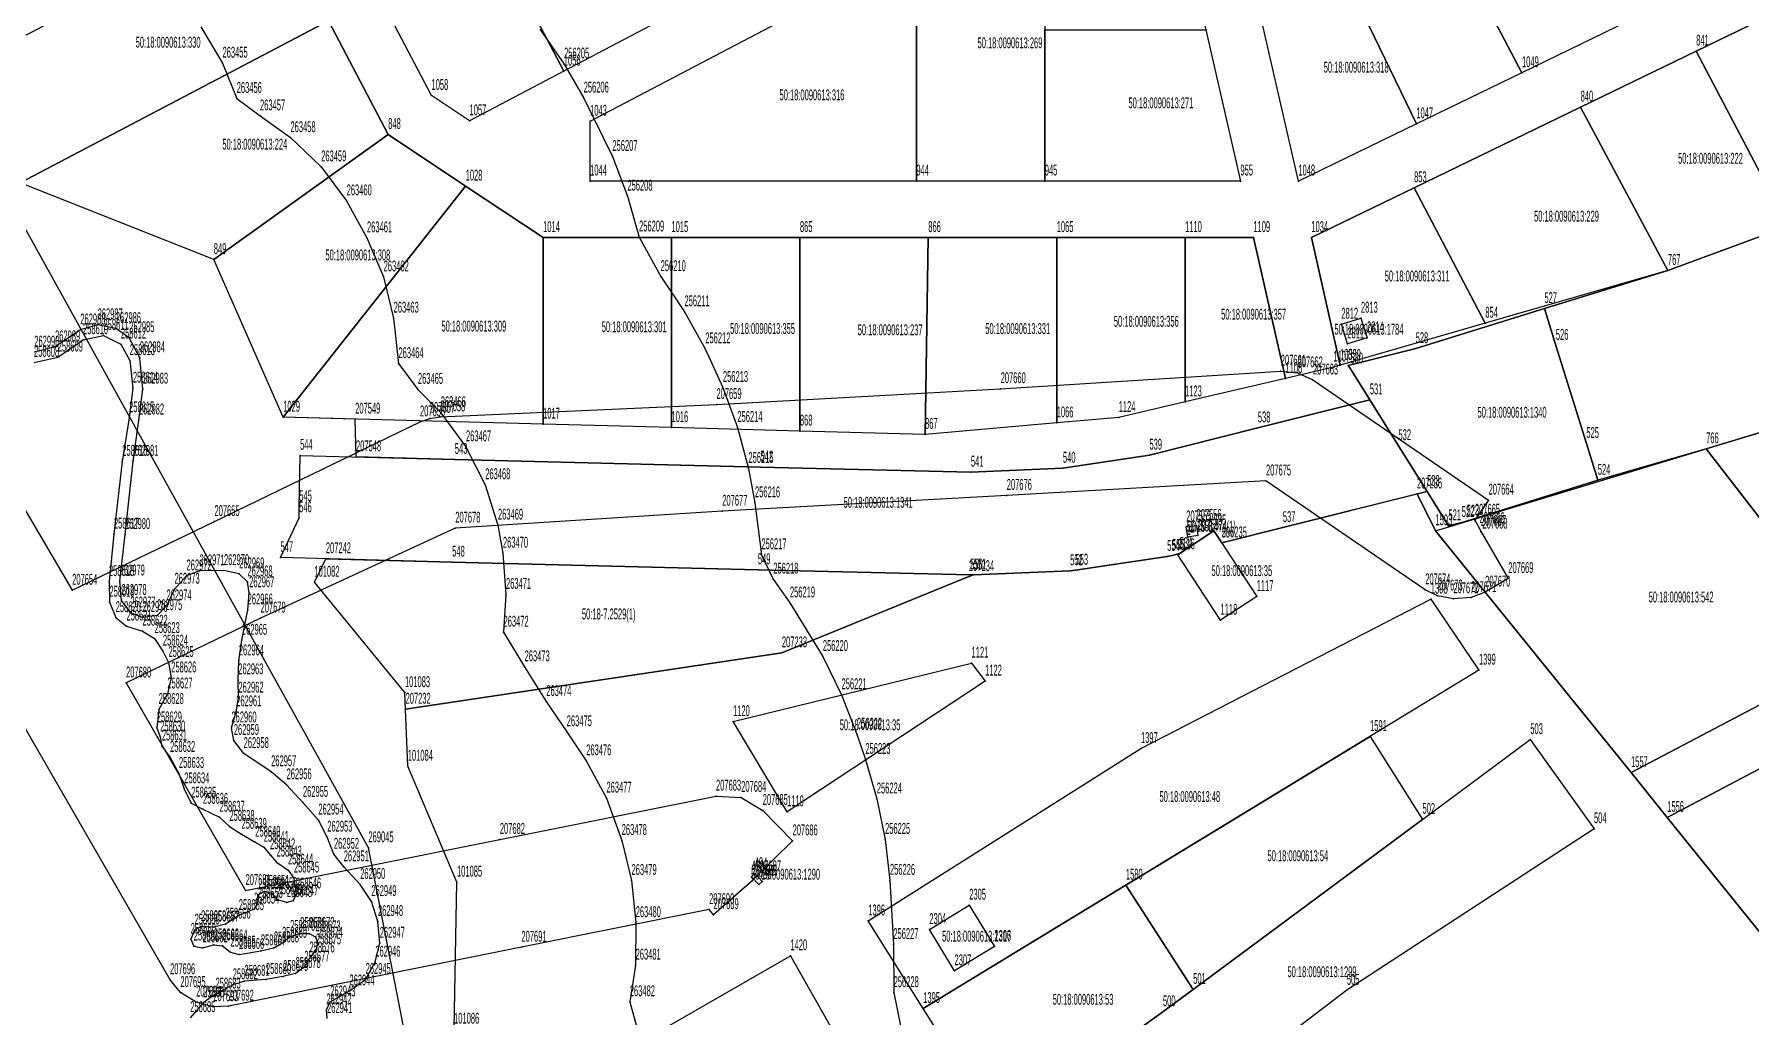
# Model space of a CAD drawing. Extents: x 1277570 to 1279623, y 422293 to 424918.
# Drawn here: x 1277826.8 to 1278161, y 423260.6 to 423451.7 of the extents above; entities that cross this region are included whole.
import ezdxf

# ---------------------------------------------------------------- set-up
doc = ezdxf.new("R2010")
doc.units = 0
doc.layers.get('0').update_dxf_attribs({"linetype": 'CONTINUOUS'})

# ---------------------------------------------------------------- blocks, each defined once
blk = doc.blocks.new('REGION0')
at = {"color": 7, "linetype": 'CONTINUOUS'}
blk.add_lwpolyline([(1278172.900002, 423459.409998), (1278150.380002, 423448.499999), (1278127.879998, 423437.6), (1278095.460002, 423421.899998), (1278075.45, 423412.209999), (1278081.029999, 423387.360001), (1278079.749999, 423386.989998), (1278070.42, 423384.8), (1278064.159998, 423412.209999), (1278050.870002, 423412.209999), (1278025.880002, 423412.209999), (1278000.870001, 423412.209999), (1277975.880002, 423412.209999), (1277950.870001, 423412.209999), (1277925.880001, 423412.209999), (1277910.799998, 423422.229999), (1277895.719999, 423432.259999), (1277884.089999, 423454.379999)], dxfattribs=at)
for points in [[(1277892.699999, 423515.39), (1277914.820002, 423527.020002), (1277936.960001, 423538.649999), (1277959.09, 423550.280001), (1277981.219998, 423561.909998), (1278003.350002, 423573.54), (1278021.959998, 423538.129999), (1278040.559999, 423502.730002), (1278018.430001, 423491.09), (1277996.300002, 423479.469998), (1277974.169998, 423467.830001), (1277952.04, 423456.209998), (1277929.910001, 423444.580001), (1277911.559999, 423434.929999), (1277904.149999, 423439.859999), (1277889.170001, 423468.36), (1277870.57, 423503.760002)], [(1278077.549999, 423509.730002), (1278099.679998, 423521.369999), (1278121.810001, 423532.990001), (1278143.94, 423544.629998), (1278166.069999, 423556.250001), (1278188.200002, 423567.879998), (1278206.809999, 423532.480001), (1278225.409999, 423497.069999), (1278202.9, 423486.160001), (1278180.390001, 423475.260001), (1278157.880001, 423464.360002), (1278137.16, 423454.319998), (1278116.459999, 423444.289998), (1278095.890001, 423434.339999), (1278072.920001, 423423.210002), (1278064.979998, 423457.939998), (1278055.749999, 423498.279999)], [(1277935.030001, 423434.84), (1277998.55, 423468.219999), (1278023.55, 423481.359998), (1278042.13, 423491.129998), (1278046.61, 423488.93), (1278054.900002, 423452.649999), (1278061.64, 423423.210002), (1278023.55, 423423.210002), (1277998.55, 423423.210002), (1277935.030001, 423423.210002)]]:
    blk.add_lwpolyline(points, close=True, dxfattribs=at)
blk = doc.blocks.new('REGION1')
at = {"color": 7, "linetype": 'CONTINUOUS'}
blk.add_lwpolyline([(1278180.84, 423318.359998), (1278144.739999, 423299.390001), (1278137.689999, 423308.110001), (1278182.739999, 423331.780002)], dxfattribs=at)
blk = doc.blocks.new('ELLIPSE')
at = {"color": 0, "linetype": 'BYBLOCK'}
blk.add_circle((0, 0), 1, dxfattribs=at)

msp = doc.modelspace()

# ---------------------------------------------------------------- linework, layer by layer
at = {"color": 7, "linetype": 'CONTINUOUS'}
for points in [[(1278928.590002, 422296.199999), (1278272.21, 422313.72), (1278280.100001, 422652.879999), (1278114.470001, 422774.680002), (1277866.460001, 423219.000002), (1277891.869999, 423239.150001), (1277900.639998, 423248.799998), (1277891.869999, 423293.490002), (1277781.459999, 423492.419999), (1277686.81, 423574.800002), (1277715.729999, 423607.230001), (1277692.94, 423640.53), (1277730.620002, 423822.8), (1277756.040001, 423821.06), (1277827.020002, 423909.56)], [(1278168.3, 423414.420001), (1278144.880001, 423405.819999), (1278120.820002, 423398.389998), (1278095.759999, 423390.599999), (1278082.640002, 423387.309999), (1278083.06, 423386.670001), (1278086.840002, 423380.630001), (1278065.040001, 423375.170002), (1278043.929998, 423369.869998), (1278027.089999, 423367.33), (1278009.17, 423366.55), (1277968.190002, 423367.549998), (1277908.690002, 423369.040001), (1277889.450001, 423369.550002), (1277889.289998, 423376.879998), (1277875.289998, 423377.260001), (1277861.759999, 423407.920002), (1277824.05, 423422.839999), (1277818.84, 423424.9), (1277806.060002, 423472.539999)], [(1277859.220001, 423453.230001), (1277863.460002, 423446.140001), (1277866.229999, 423439.269998), (1277870.760001, 423435.879999), (1277876.69, 423431.649999), (1277882.670001, 423425.959998), (1277887.630002, 423419.350001), (1277891.589999, 423412.150002), (1277894.83, 423404.550002), (1277896.770001, 423396.530001), (1277897.719998, 423387.679998), (1277901.51, 423382.680002), (1277905.959998, 423378.14), (1277910.860001, 423371.49), (1277914.610001, 423364.13), (1277917.090001, 423356.260001), (1277918.059999, 423350.790002), (1277918.650001, 423342.79), (1277918.17, 423335.430001), (1277922.269999, 423328.7), (1277926.5, 423321.930002), (1277930.480002, 423316.060001), (1277934.269999, 423310.409998), (1277938.21, 423303.149998), (1277941.180002, 423294.91), (1277943.090001, 423287.13), (1277943.910001, 423278.92), (1277943.89, 423270.659998), (1277942.759998, 423263.53), (1277944.419999, 423257.32)], [(1277925.269998, 423452.780002), (1277929.959999, 423445.98), (1277933.779998, 423439.349999), (1277939.369998, 423428), (1277942.290002, 423420.259998), (1277944.560001, 423412.320002), (1277948.770001, 423404.609999), (1277953.399999, 423397.769999), (1277957.45, 423390.560001), (1277960.889998, 423383.040001), (1277963.700001, 423375.270001), (1277965.849999, 423367.289998), (1277967.129999, 423360.6), (1277968.380002, 423350.499999), (1277970.699999, 423345.759998), (1277973.93, 423341.120002), (1277980.34, 423330.7), (1277983.979999, 423323.269999), (1277986.989999, 423315.579999), (1277988.619998, 423310.690002), (1277990.849999, 423302.979998), (1277992.450002, 423295.119998), (1277993.409999, 423287.149999), (1277994.07, 423274.660001), (1277994.129999, 423265.299998), (1277995.769998, 423257.200002)], [(1278178.100001, 423378.92), (1278152.310002, 423371.110002), (1278131.22, 423364.980001), (1278128.989999, 423372.140002), (1278123.049999, 423391.229998), (1278120.820002, 423398.389998), (1278144.880001, 423405.819999), (1278168.3, 423414.420001)], [(1277883.83, 423260.26), (1277883.690002, 423261.929998), (1277884.439998, 423263.489998), (1277888.170002, 423265.629999), (1277891.319999, 423267.879999), (1277893.210002, 423271.23), (1277894.069999, 423274.910002), (1277893.73, 423279.140002), (1277892.44, 423283.019998), (1277890.260001, 423286.35), (1277887.070001, 423289.780002), (1277885.150002, 423292.220001), (1277883.860001, 423295.549998), (1277882.130002, 423298.88), (1277879.120002, 423302.320001), (1277875.929998, 423305.749998), (1277872.929999, 423308.290001), (1277867.580002, 423311.820002), (1277865.660002, 423314.369999), (1277865.200002, 423316.809998), (1277866.129998, 423319.940002), (1277866.560001, 423322.609998), (1277866.53, 423326.170001), (1277866.640001, 423329.839999), (1277867.249999, 423333.860002), (1277868.36, 423339.76), (1277868.650001, 423343.100002), (1277868.319998, 423345.219999), (1277866.72, 423346.77), (1277863.740002, 423347.420002), (1277858.980002, 423347.389999), (1277856.449999, 423346.380002), (1277854.120002, 423343.790002), (1277852.550001, 423340.55), (1277850.730002, 423338.65), (1277847.880001, 423338.3), (1277845.520002, 423339.169999), (1277843.789998, 423341.609998), (1277843.449999, 423345.39), (1277844.480001, 423354.430002), (1277846.089999, 423368.680002), (1277847.189999, 423376.709998), (1277847.970001, 423382.72), (1277847.359998, 423388.840001), (1277845.310001, 423392.730001), (1277842.699998, 423394.499999), (1277839.139999, 423395.25), (1277835.78, 423394.229999), (1277830.860002, 423390.959998), (1277826.810001, 423389.929998)], [(1277883.83, 423260.26), (1277883.690002, 423261.929998), (1277884.439998, 423263.489998), (1277888.170002, 423265.629999), (1277891.319999, 423267.879999), (1277893.210002, 423271.23), (1277894.069999, 423274.910002), (1277893.73, 423279.140002), (1277892.44, 423283.019998), (1277890.260001, 423286.35), (1277887.070001, 423289.780002), (1277885.150002, 423292.220001), (1277883.860001, 423295.549998), (1277882.130002, 423298.88), (1277879.120002, 423302.320001), (1277875.929998, 423305.749998), (1277872.929999, 423308.290001), (1277867.580002, 423311.820002), (1277865.660002, 423314.369999), (1277865.200002, 423316.809998), (1277866.129998, 423319.940002), (1277866.560001, 423322.609998), (1277866.53, 423326.170001), (1277866.640001, 423329.839999), (1277867.249999, 423333.860002), (1277868.36, 423339.76), (1277868.650001, 423343.100002), (1277868.319998, 423345.219999), (1277866.72, 423346.77), (1277863.740002, 423347.420002), (1277858.980002, 423347.389999), (1277856.449999, 423346.380002), (1277854.120002, 423343.790002), (1277852.550001, 423340.55), (1277850.730002, 423338.65), (1277847.880001, 423338.3), (1277845.520002, 423339.169999), (1277843.789998, 423341.609998), (1277843.449999, 423345.39), (1277844.480001, 423354.430002), (1277846.089999, 423368.680002), (1277847.189999, 423376.709998), (1277847.970001, 423382.72), (1277847.359998, 423388.840001), (1277845.310001, 423392.730001), (1277842.699998, 423394.499999), (1277839.139999, 423395.25), (1277835.78, 423394.229999), (1277830.860002, 423390.959998), (1277826.810001, 423389.929998)], [(1277826.759998, 423387.929999), (1277831.38, 423388.959999), (1277836.299999, 423392.329999), (1277840.290002, 423393.150001), (1277843.670001, 423391.489998), (1277845.400001, 423388.269999), (1277846.009999, 423382.929998), (1277845.279999, 423377.139998), (1277843.940001, 423368.669998), (1277842.319998, 423354.520001), (1277841.36, 423345.270001), (1277841.45, 423341.259999), (1277842.670002, 423338.270001), (1277844.770001, 423336.609998), (1277847.890002, 423335.629999), (1277850.24, 423334.189998), (1277851.849998, 423331.759998), (1277852.939998, 423329.540001), (1277853.470001, 423326.530001), (1277852.730001, 423323.410001), (1277851.029998, 423320.4), (1277850.669999, 423316.830002), (1277851.319999, 423315.059999), (1277851.650002, 423313.280002), (1277853.25, 423311.060001), (1277854.979999, 423307.96), (1277856.01, 423304.959999), (1277857.359999, 423302.179999), (1277859.66, 423300.969999), (1277862.900001, 423299.429999), (1277864.810001, 423297.650001), (1277867.17, 423296.110001), (1277869.840001, 423294.57), (1277871.500001, 423293.580002), (1277872.710002, 423292.14), (1277873.990002, 423290.699999), (1277876.219999, 423289.159998), (1277877.370002, 423287.599998), (1277877.769999, 423284.489998), (1277877.209998, 423283.15), (1277876.009998, 423282.81), (1277874.170002, 423283.349999), (1277873.140001, 423284.569998), (1277871.619998, 423285.009998), (1277870.410002, 423284.330002), (1277870.300001, 423282.659999), (1277869.609998, 423281.549998), (1277866.63, 423280.3), (1277864.039999, 423278.620002), (1277861.77, 423278.05), (1277859.289999, 423278.14), (1277858.02, 423277.469999), (1277857.269999, 423275.679998), (1277857.860001, 423274.35), (1277859.57, 423274.019999), (1277861.78, 423274.590001), (1277863.43, 423274.379998), (1277865.029998, 423273.169998), (1277866.679998, 423272.729998), (1277870.93, 423273.429998), (1277873.459998, 423274), (1277875.04, 423274.899998), (1277876.620001, 423276.25), (1277878.589999, 423276.820002), (1277880.36, 423276.830001), (1277881.570001, 423276.169999), (1277882.020001, 423274.94), (1277881.650001, 423273.610002), (1277880.390002, 423272.039998), (1277879.390002, 423270.250002), (1277877.679999, 423269.019998), (1277875.270002, 423268.450001), (1277871.909999, 423267.869999), (1277867.73, 423267.51), (1277865.450001, 423266.83), (1277862.099998, 423265.019999), (1277859.700002, 423263.340001), (1277857.179999, 423260.43)], [(1277826.759998, 423387.929999), (1277831.38, 423388.959999), (1277836.299999, 423392.329999), (1277840.290002, 423393.150001), (1277843.670001, 423391.489998), (1277845.400001, 423388.269999), (1277846.009999, 423382.929998), (1277845.279999, 423377.139998), (1277843.940001, 423368.669998), (1277842.319998, 423354.520001), (1277841.36, 423345.270001), (1277841.45, 423341.259999), (1277842.670002, 423338.270001), (1277844.770001, 423336.609998), (1277847.890002, 423335.629999), (1277850.24, 423334.189998), (1277851.849998, 423331.759998), (1277852.939998, 423329.540001), (1277853.470001, 423326.530001), (1277852.730001, 423323.410001), (1277851.029998, 423320.4), (1277850.669999, 423316.830002), (1277851.319999, 423315.059999), (1277851.650002, 423313.280002), (1277853.25, 423311.060001), (1277854.979999, 423307.96), (1277856.01, 423304.959999), (1277857.359999, 423302.179999), (1277859.66, 423300.969999), (1277862.900001, 423299.429999), (1277864.810001, 423297.650001), (1277867.17, 423296.110001), (1277869.840001, 423294.57), (1277871.500001, 423293.580002), (1277872.710002, 423292.14), (1277873.990002, 423290.699999), (1277876.219999, 423289.159998), (1277877.370002, 423287.599998), (1277877.769999, 423284.489998), (1277877.209998, 423283.15), (1277876.009998, 423282.81), (1277874.170002, 423283.349999), (1277873.140001, 423284.569998), (1277871.619998, 423285.009998), (1277870.410002, 423284.330002), (1277870.300001, 423282.659999), (1277869.609998, 423281.549998), (1277866.63, 423280.3), (1277864.039999, 423278.620002), (1277861.77, 423278.05), (1277859.289999, 423278.14), (1277858.02, 423277.469999), (1277857.269999, 423275.679998), (1277857.860001, 423274.35), (1277859.57, 423274.019999), (1277861.78, 423274.590001), (1277863.43, 423274.379998), (1277865.029998, 423273.169998), (1277866.679998, 423272.729998), (1277870.93, 423273.429998), (1277873.459998, 423274), (1277875.04, 423274.899998), (1277876.620001, 423276.25), (1277878.589999, 423276.820002), (1277880.36, 423276.830001), (1277881.570001, 423276.169999), (1277882.020001, 423274.94), (1277881.650001, 423273.610002), (1277880.390002, 423272.039998), (1277879.390002, 423270.250002), (1277877.679999, 423269.019998), (1277875.270002, 423268.450001), (1277871.909999, 423267.869999), (1277867.73, 423267.51), (1277865.450001, 423266.83), (1277862.099998, 423265.019999), (1277859.700002, 423263.340001), (1277857.179999, 423260.43)], [(1277808.77, 423386.819998), (1277834.189999, 423343.589999), (1277861.900002, 423356.950001), (1277901.910002, 423376.349999), (1277903.820001, 423377.039999), (1277905.830001, 423377.340001), (1277959.629999, 423379.729998), (1278014.960001, 423382.81), (1278069.5, 423386.230002), (1278072.779999, 423385.890001), (1278075.770002, 423384.500002), (1278109.959999, 423361.12), (1278107.299999, 423357.22), (1278108.189998, 423355.59), (1278108.469998, 423355.040001), (1278108.749998, 423354.499998), (1278113.799999, 423345.870002), (1278109.299998, 423343.239999), (1278106.569999, 423342.150002), (1278103.1, 423341.93), (1278100.020001, 423342.479998), (1278097.630001, 423343.679999), (1278066.620002, 423364.849999), (1278016.150001, 423362.050001), (1277960.760001, 423358.96), (1277908.780002, 423355.679999), (1277870.870002, 423338.180002), (1277844.680001, 423325.550002), (1277867.950002, 423285.169999), (1277917.450001, 423295.109999), (1277959.539999, 423303.540001), (1277964.440002, 423303.29), (1277968.630001, 423300.750002), (1277974.449999, 423294.83), (1277967.309999, 423287.82), (1277966.579999, 423287.069999), (1277959.059998, 423280.47), (1277958.200001, 423281.449999), (1277921.660001, 423274.130002), (1277864.650002, 423262.68), (1277861.659999, 423262.539998), (1277858.330002, 423263.469999), (1277855.27, 423265.330001), (1277853.25, 423267.820002), (1277820.57, 423324.540001)], [(1278163.499998, 423276.189998), (1278144.739999, 423299.390001), (1278137.689999, 423308.110001), (1278099.62, 423355.159999), (1278096.019998, 423362.32), (1278097.98, 423362.810002), (1278102.149998, 423356.129998), (1278104.729999, 423356.770001), (1278131.22, 423364.980001), (1278152.310002, 423371.110002), (1278178.100001, 423378.92)], [(1277908.55, 423258.189999), (1277909.11, 423286.79), (1277899.530002, 423309.35), (1277899.099999, 423320.439998), (1277972.37, 423331.419998), (1278008.789999, 423346.24), (1278009.689998, 423346.570001), (1278028.479999, 423347.37), (1278029.540002, 423347.479999), (1278047.390002, 423350.169998), (1278048.329999, 423350.360002), (1278049.809999, 423350.730001), (1278056.450002, 423355.15), (1278058.000001, 423352.790001), (1278069.910002, 423355.779999), (1278096.019998, 423362.32), (1278099.62, 423355.159999), (1278137.689999, 423308.110001), (1278144.739999, 423299.390001), (1278163.499998, 423276.189998)]]:
    msp.add_lwpolyline(points, dxfattribs=at)
for points in [[(1277911.31, 423479.979998), (1277933.429999, 423491.61), (1277952.04, 423456.209998), (1277929.910001, 423444.580001)], [(1278099.689998, 423476.190002), (1278118.279999, 423485.960002), (1278120.060001, 423486.889998), (1278137.16, 423454.319998), (1278116.459999, 423444.289998)], [(1277998.55, 423468.219999), (1278023.55, 423481.359998), (1278023.55, 423452.649999), (1278023.55, 423423.210002), (1277998.55, 423423.210002)], [(1277889.170001, 423468.36), (1277911.31, 423479.979998), (1277929.910001, 423444.580001), (1277911.559999, 423434.929999), (1277904.149999, 423439.859999)], [(1277813.329999, 423445.440001), (1277872.459999, 423476.509999), (1277884.089999, 423454.379999), (1277824.05, 423422.839999), (1277818.84, 423424.9)], [(1278080.569999, 423466.129999), (1278096.160001, 423474.33), (1278099.689998, 423476.190002), (1278116.459999, 423444.289998), (1278095.890001, 423434.339999)], [(1277935.030001, 423434.84), (1277998.55, 423468.219999), (1277998.55, 423423.210002), (1277935.030001, 423423.210002)], [(1278064.979998, 423457.939998), (1278080.569999, 423466.129999), (1278095.890001, 423434.339999), (1278072.920001, 423423.210002)], [(1278150.380002, 423448.499999), (1278172.900002, 423459.409998), (1278191.979999, 423423.109998), (1278168.3, 423414.420001)], [(1277824.05, 423422.839999), (1277884.089999, 423454.379999), (1277895.719999, 423432.259999), (1277861.759999, 423407.920002)], [(1278023.55, 423452.649999), (1278054.900002, 423452.649999), (1278061.64, 423423.210002), (1278023.55, 423423.210002)], [(1278127.879998, 423437.6), (1278150.380002, 423448.499999), (1278168.3, 423414.420001), (1278144.880001, 423405.819999)], [(1278095.460002, 423421.899998), (1278127.879998, 423437.6), (1278144.880001, 423405.819999), (1278109.319999, 423395.539998)], [(1277861.759999, 423407.920002), (1277895.719999, 423432.259999), (1277910.799998, 423422.229999), (1277875.289998, 423377.260001)], [(1277910.799998, 423422.229999), (1277925.880001, 423412.209999), (1277925.880001, 423375.909999), (1277875.289998, 423377.260001)], [(1278075.45, 423412.209999), (1278095.460002, 423421.899998), (1278109.319999, 423395.539998), (1278081.029999, 423387.360001)], [(1277925.880001, 423412.209999), (1277950.870001, 423412.209999), (1277950.870001, 423375.239998), (1277925.880001, 423375.909999)], [(1277950.870001, 423412.209999), (1277975.880002, 423412.209999), (1277975.880002, 423374.570001), (1277950.870001, 423375.239998)], [(1277975.880002, 423412.209999), (1278000.870001, 423412.209999), (1278000.240002, 423373.919999), (1277975.880002, 423374.570001)], [(1278000.870001, 423412.209999), (1278025.880002, 423412.209999), (1278025.880002, 423376.15), (1278000.240002, 423373.919999)], [(1278025.880002, 423412.209999), (1278050.870002, 423412.209999), (1278050.870002, 423380.229999), (1278037.940001, 423377.199999), (1278025.880002, 423376.15)], [(1278050.870002, 423412.209999), (1278064.159998, 423412.209999), (1278070.42, 423384.8), (1278050.870002, 423380.229999)], [(1278102.149998, 423356.129998), (1278097.98, 423362.810002), (1278092.410001, 423371.720001), (1278086.840002, 423380.630001), (1278083.06, 423386.670001), (1278082.640002, 423387.309999), (1278095.759999, 423390.599999), (1278120.820002, 423398.389998), (1278123.049999, 423391.229998), (1278128.989999, 423372.140002), (1278131.22, 423364.980001), (1278105.68, 423357.040001), (1278104.729999, 423356.770001)], [(1278082.460002, 423391.520001), (1278081.289999, 423395.349999), (1278085.110002, 423396.520001), (1278086.290001, 423392.699998)], [(1278152.310002, 423371.110002), (1278178.100001, 423378.92), (1278184.880001, 423381.560002), (1278204.91, 423343.440002), (1278182.739999, 423331.780002)], [(1278049.809999, 423350.730001), (1278048.329999, 423350.360002), (1278047.390002, 423350.169998), (1278029.540002, 423347.479999), (1278028.479999, 423347.37), (1278009.689998, 423346.570001), (1278009.020002, 423346.560002), (1277967.7, 423347.559999), (1277908.179999, 423349.060002), (1277874.759999, 423349.940001), (1277878.380002, 423357.689998), (1277878.409999, 423359.849998), (1277878.560002, 423369.84), (1277908.690002, 423369.040001), (1277968.190002, 423367.549998), (1278009.17, 423366.55), (1278027.089999, 423367.33), (1278043.929998, 423369.869998), (1278065.040001, 423375.170002), (1278086.840002, 423380.630001), (1278092.410001, 423371.720001), (1278097.98, 423362.810002), (1278069.910002, 423355.779999), (1278057.990001, 423352.790001), (1278056.450002, 423355.15)], [(1278099.62, 423355.159999), (1278152.310002, 423371.110002), (1278182.739999, 423331.780002), (1278137.689999, 423308.110001)], [(1278049.480001, 423350.509998), (1278056.450002, 423355.15), (1278064.809999, 423342.36), (1278057.769999, 423337.760001)], [(1278051.1, 423355.92), (1278053.079998, 423356.219998), (1278053.369999, 423354.239998), (1278051.400001, 423353.94)], [(1277899.099999, 423320.439998), (1277898.980002, 423323.670001), (1277881.349999, 423345.149999), (1277883.580001, 423349.71), (1277908.179999, 423349.060002), (1277967.7, 423347.559999), (1278009.020002, 423346.560002), (1278009.689998, 423346.570001), (1278008.789999, 423346.24), (1277972.37, 423331.419998)], [(1277999.880002, 423262.210002), (1277989.189999, 423279.250001), (1278042.279998, 423312.790001), (1278098.72, 423341.859999), (1278108.090002, 423328.039998)], [(1277973.38, 423300.500002), (1277962.860001, 423318.030002), (1278009.300002, 423329.419999), (1278011.930001, 423325.920001)], [(1278144.739999, 423299.390001), (1278180.84, 423318.359998), (1278194.600002, 423301.350002), (1278163.499998, 423276.189998)], [(1278014.369999, 423239.330001), (1278018.190002, 423241.67), (1278030.630002, 423250.079999), (1278046.560002, 423261.579998), (1278052.449999, 423265.930002), (1278097.090001, 423299.009998), (1278118.079998, 423314.53), (1278130.48, 423297.189998), (1278082.370002, 423265.750002), (1278058.229999, 423247.340002), (1278036.529999, 423229.4), (1278025.47, 423220.550002)], [(1278086.879999, 423315.13), (1278097.090001, 423299.009998), (1278052.449999, 423265.930002), (1278039.349998, 423286.219998)], [(1277966.430001, 423287.83), (1277967.090002, 423288.449999), (1277968.53, 423286.930002), (1277967.88, 423286.309998)], [(1277999.880002, 423262.210002), (1278039.349998, 423286.219998), (1278052.449999, 423265.930002), (1278046.560002, 423261.579998), (1278030.630002, 423250.079999), (1278018.190002, 423241.67), (1278014.369999, 423239.330001)], [(1278001.079998, 423277.569998), (1278008.840002, 423282.319999), (1278013.739999, 423274.300002), (1278005.980001, 423269.550002)], [(1277948.2, 423225.040002), (1277937.03, 423251.170001), (1277974.02, 423272.479998), (1277986.909999, 423249.79)]]:
    msp.add_lwpolyline(points, close=True, dxfattribs=at)
at = {"color": 7}
for p in [(1278150.380002, 423448.499999), (1277863.460002, 423446.140001), (1277929.910001, 423444.580001), (1277929.959999, 423445.98), (1278116.459999, 423444.289998), (1277866.229999, 423439.269998), (1277904.149999, 423439.859999), (1277933.779998, 423439.349999), (1278127.879998, 423437.6), (1277870.760001, 423435.879999), (1277911.559999, 423434.929999), (1277935.030001, 423434.84), (1278095.890001, 423434.339999), (1277876.69, 423431.649999), (1277895.719999, 423432.259999), (1277939.369998, 423428), (1277882.670001, 423425.959998), (1277910.799998, 423422.229999), (1277935.030001, 423423.210002), (1277998.55, 423423.210002), (1278023.55, 423423.210002), (1278061.64, 423423.210002), (1278072.920001, 423423.210002), (1278095.460002, 423421.899998), (1277887.630002, 423419.350001), (1277942.290002, 423420.259998), (1277891.589999, 423412.150002), (1277925.880001, 423412.209999), (1277944.560001, 423412.320002), (1277950.870001, 423412.209999), (1277975.880002, 423412.209999), (1278000.870001, 423412.209999), (1278025.880002, 423412.209999), (1278050.870002, 423412.209999), (1278064.159998, 423412.209999), (1278075.45, 423412.209999), (1277861.759999, 423407.920002), (1277894.83, 423404.550002), (1277948.770001, 423404.609999), (1278144.880001, 423405.819999), (1277953.399999, 423397.769999), (1278120.820002, 423398.389998), (1277835.78, 423394.229999), (1277839.139999, 423395.25), (1277842.699998, 423394.499999), (1277896.770001, 423396.530001), (1278081.289999, 423395.349999), (1278085.110002, 423396.520001), (1278109.319999, 423395.539998), (1277830.860002, 423390.959998), (1277836.299999, 423392.329999), (1277840.290002, 423393.150001), (1277843.670001, 423391.489998), (1277845.310001, 423392.730001), (1278082.460002, 423391.520001), (1278086.290001, 423392.699998), (1278123.049999, 423391.229998), (1277831.38, 423388.959999), (1277845.400001, 423388.269999), (1277847.359998, 423388.840001), (1277897.719998, 423387.679998), (1277957.45, 423390.560001), (1278081.029999, 423387.360001), (1278095.759999, 423390.599999), (1278069.5, 423386.230002), (1278070.42, 423384.8), (1278072.779999, 423385.890001), (1278075.770002, 423384.500002), (1278079.749999, 423386.989998), (1278082.640002, 423387.309999), (1278083.06, 423386.670001), (1277846.009999, 423382.929998), (1277847.970001, 423382.72), (1277901.51, 423382.680002), (1277960.889998, 423383.040001), (1278014.960001, 423382.81), (1277905.830001, 423377.340001), (1277905.959998, 423378.14), (1277959.629999, 423379.729998), (1278050.870002, 423380.229999), (1278086.840002, 423380.630001), (1277845.279999, 423377.139998), (1277847.189999, 423376.709998), (1277875.289998, 423377.260001), (1277889.289998, 423376.879998), (1277901.910002, 423376.349999), (1277903.820001, 423377.039999), (1277925.880001, 423375.909999), (1277950.870001, 423375.239998), (1277963.700001, 423375.270001), (1277975.880002, 423374.570001), (1278025.880002, 423376.15), (1278037.940001, 423377.199999), (1278065.040001, 423375.170002), (1277910.860001, 423371.49), (1278000.240002, 423373.919999), (1278092.410001, 423371.720001), (1278128.989999, 423372.140002), (1278152.310002, 423371.110002), (1277843.940001, 423368.669998), (1277846.089999, 423368.680002), (1277878.560002, 423369.84), (1277889.450001, 423369.550002), (1277908.690002, 423369.040001), (1277965.849999, 423367.289998), (1277968.190002, 423367.549998), (1278027.089999, 423367.33), (1278043.929998, 423369.869998), (1277914.610001, 423364.13), (1278009.17, 423366.55), (1278066.620002, 423364.849999), (1278131.22, 423364.980001), (1277967.129999, 423360.6), (1278016.150001, 423362.050001), (1278096.019998, 423362.32), (1278097.98, 423362.810002), (1278109.959999, 423361.12), (1277878.380002, 423357.689998), (1277878.409999, 423359.849998), (1277960.760001, 423358.96), (1277842.319998, 423354.520001), (1277844.480001, 423354.430002), (1277861.900002, 423356.950001), (1277908.780002, 423355.679999), (1277917.090001, 423356.260001), (1278051.1, 423355.92), (1278051.400001, 423353.94), (1278053.079998, 423356.219998), (1278053.369999, 423354.239998), (1278056.450002, 423355.15), (1278069.910002, 423355.779999), (1278099.62, 423355.159999), (1278102.149998, 423356.129998), (1278104.729999, 423356.770001), (1278105.68, 423357.040001), (1278107.299999, 423357.22), (1278108.189998, 423355.59), (1278108.469998, 423355.040001), (1278108.749998, 423354.499998), (1277918.059999, 423350.790002), (1278049.809999, 423350.730001), (1278057.990001, 423352.790001), (1278058.000001, 423352.790001), (1277858.980002, 423347.389999), (1277863.740002, 423347.420002), (1277874.759999, 423349.940001), (1277883.580001, 423349.71), (1277908.179999, 423349.060002), (1277967.7, 423347.559999), (1277968.380002, 423350.499999), (1278028.479999, 423347.37), (1278029.540002, 423347.479999), (1278047.390002, 423350.169998), (1278048.329999, 423350.360002), (1278049.480001, 423350.509998), (1277841.36, 423345.270001), (1277843.449999, 423345.39), (1277856.449999, 423346.380002), (1277866.72, 423346.77), (1277868.319998, 423345.219999), (1277881.349999, 423345.149999), (1277970.699999, 423345.759998), (1278008.789999, 423346.24), (1278009.020002, 423346.560002), (1278009.689998, 423346.570001), (1278113.799999, 423345.870002), (1277834.189999, 423343.589999), (1277841.45, 423341.259999), (1277843.789998, 423341.609998), (1277852.550001, 423340.55), (1277854.120002, 423343.790002), (1277868.650001, 423343.100002), (1277918.650001, 423342.79), (1277973.93, 423341.120002), (1278064.809999, 423342.36), (1278097.630001, 423343.679999), (1278098.72, 423341.859999), (1278100.020001, 423342.479998), (1278103.1, 423341.93), (1278106.569999, 423342.150002), (1278109.299998, 423343.239999), (1277842.670002, 423338.270001), (1277845.520002, 423339.169999), (1277847.880001, 423338.3), (1277850.730002, 423338.65), (1277868.36, 423339.76), (1277870.870002, 423338.180002), (1278057.769999, 423337.760001), (1277844.770001, 423336.609998), (1277847.890002, 423335.629999), (1277850.24, 423334.189998), (1277867.249999, 423333.860002), (1277918.17, 423335.430001), (1277851.849998, 423331.759998), (1277972.37, 423331.419998), (1277980.34, 423330.7), (1277852.939998, 423329.540001), (1277866.640001, 423329.839999), (1277922.269999, 423328.7), (1278009.300002, 423329.419999), (1278108.090002, 423328.039998), (1277844.680001, 423325.550002), (1277853.470001, 423326.530001), (1277866.53, 423326.170001), (1278011.930001, 423325.920001), (1277852.730001, 423323.410001), (1277866.560001, 423322.609998), (1277898.980002, 423323.670001), (1277926.5, 423321.930002), (1277983.979999, 423323.269999), (1277851.029998, 423320.4), (1277866.129998, 423319.940002), (1277899.099999, 423320.439998), (1277962.860001, 423318.030002), (1277850.669999, 423316.830002), (1277851.319999, 423315.059999), (1277865.200002, 423316.809998), (1277865.660002, 423314.369999), (1277930.480002, 423316.060001), (1277986.989999, 423315.579999), (1278086.879999, 423315.13), (1278118.079998, 423314.53), (1277851.650002, 423313.280002), (1277853.25, 423311.060001), (1277867.580002, 423311.820002), (1277988.619998, 423310.690002), (1278042.279998, 423312.790001), (1277854.979999, 423307.96), (1277872.929999, 423308.290001), (1277899.530002, 423309.35), (1277934.269999, 423310.409998), (1278137.689999, 423308.110001), (1277856.01, 423304.959999), (1277875.929998, 423305.749998), (1277857.359999, 423302.179999), (1277859.66, 423300.969999), (1277879.120002, 423302.320001), (1277938.21, 423303.149998), (1277959.539999, 423303.540001), (1277964.440002, 423303.29), (1277968.630001, 423300.750002), (1277973.38, 423300.500002), (1277990.849999, 423302.979998), (1277862.900001, 423299.429999), (1277864.810001, 423297.650001), (1277882.130002, 423298.88), (1278097.090001, 423299.009998), (1278130.48, 423297.189998), (1278144.739999, 423299.390001), (1277867.17, 423296.110001), (1277869.840001, 423294.57), (1277883.860001, 423295.549998), (1277917.450001, 423295.109999), (1277941.180002, 423294.91), (1277974.449999, 423294.83), (1277992.450002, 423295.119998), (1277871.500001, 423293.580002), (1277872.710002, 423292.14), (1277873.990002, 423290.699999), (1277885.150002, 423292.220001), (1277891.869999, 423293.490002), (1277876.219999, 423289.159998), (1277877.370002, 423287.599998), (1277887.070001, 423289.780002), (1277943.090001, 423287.13), (1277966.430001, 423287.83), (1277967.090002, 423288.449999), (1277967.309999, 423287.82), (1277993.409999, 423287.149999), (1277867.950002, 423285.169999), (1277870.410002, 423284.330002), (1277871.619998, 423285.009998), (1277873.140001, 423284.569998), (1277877.769999, 423284.489998), (1277890.260001, 423286.35), (1277909.11, 423286.79), (1277966.579999, 423287.069999), (1277967.88, 423286.309998), (1277968.53, 423286.930002), (1278039.349998, 423286.219998), (1277869.609998, 423281.549998), (1277870.300001, 423282.659999), (1277874.170002, 423283.349999), (1277876.009998, 423282.81), (1277877.209998, 423283.15), (1277892.44, 423283.019998), (1277958.200001, 423281.449999), (1277959.059998, 423280.47), (1278008.840002, 423282.319999), (1277858.02, 423277.469999), (1277859.289999, 423278.14), (1277861.77, 423278.05), (1277864.039999, 423278.620002), (1277866.63, 423280.3), (1277893.73, 423279.140002), (1277943.910001, 423278.92), (1277989.189999, 423279.250001), (1278001.079998, 423277.569998), (1277857.269999, 423275.679998), (1277857.860001, 423274.35), (1277859.57, 423274.019999), (1277861.78, 423274.590001), (1277863.43, 423274.379998), (1277873.459998, 423274), (1277875.04, 423274.899998), (1277876.620001, 423276.25), (1277878.589999, 423276.820002), (1277880.36, 423276.830001), (1277881.570001, 423276.169999), (1277882.020001, 423274.94), (1277894.069999, 423274.910002), (1277921.660001, 423274.130002), (1277994.07, 423274.660001), (1278013.739999, 423274.300002), (1277865.029998, 423273.169998), (1277866.679998, 423272.729998), (1277870.93, 423273.429998), (1277880.390002, 423272.039998), (1277881.650001, 423273.610002), (1277893.210002, 423271.23), (1277943.89, 423270.659998), (1277974.02, 423272.479998), (1277853.25, 423267.820002), (1277867.73, 423267.51), (1277871.909999, 423267.869999), (1277875.270002, 423268.450001), (1277877.679999, 423269.019998), (1277879.390002, 423270.250002), (1277891.319999, 423267.879999), (1278005.980001, 423269.550002), (1277855.27, 423265.330001), (1277862.099998, 423265.019999), (1277865.450001, 423266.83), (1277888.170002, 423265.629999), (1277994.129999, 423265.299998), (1278052.449999, 423265.930002), (1278082.370002, 423265.750002), (1277858.330002, 423263.469999), (1277859.700002, 423263.340001), (1277861.659999, 423262.539998), (1277864.650002, 423262.68), (1277883.690002, 423261.929998), (1277884.439998, 423263.489998), (1277942.759998, 423263.53), (1277999.880002, 423262.210002), (1278046.560002, 423261.579998)]:
    msp.add_point(p, dxfattribs=at)

# ---------------------------------------------------------------- block references
for name in ['REGION0', 'REGION1']:
    msp.add_blockref(name, (0, 0), dxfattribs=at)
at = {"color": 7, "linetype": 'CONTINUOUS', "xscale": 0.260002, "yscale": 0.26}
msp.add_blockref('ELLIPSE', (1278052.24, 423355.079999), dxfattribs=at)

# ---------------------------------------------------------------- texts
at = {"color": 7, "width": 0.5}
for s, height, p in [('50:18:0090613:330', 2.122561, (1277846.550475, 423449.150253)), ('50:18:0090613:269', 2.122557, (1278010.455728, 423449.041917)), ('841', 2.122561, (1278150.380002, 423449.572441)), ('263455', 2.122557, (1277863.460002, 423447.212441)), ('1056', 2.122557, (1277929.910001, 423445.652441)), ('256205', 2.122557, (1277929.959999, 423447.05244)), ('1049', 2.122557, (1278116.459999, 423445.362443)), ('50:18:0090613:318', 2.122557, (1278077.855791, 423444.294515)), ('263456', 2.122561, (1277866.229999, 423440.34244)), ('1058', 2.122561, (1277904.149999, 423440.932441)), ('256206', 2.122561, (1277933.779998, 423440.42244)), ('50:18:0090613:316', 2.122561, (1277971.904106, 423438.911778)), ('840', 2.122557, (1278127.879998, 423438.67244)), ('263457', 2.122561, (1277870.760001, 423436.952441)), ('1057', 2.122561, (1277911.559999, 423436.002441)), ('1043', 2.122561, (1277935.030001, 423435.912441)), ('50:18:0090613:271', 2.122557, (1278039.839519, 423437.35619)), ('1047', 2.122561, (1278095.890001, 423435.41244)), ('263458', 2.122561, (1277876.69, 423432.722441)), ('848', 2.122561, (1277895.719999, 423433.33244)), ('50:18:0090613:224', 2.122561, (1277863.429208, 423429.323527)), ('256207', 2.122557, (1277939.369998, 423429.072441)), ('263459', 2.122561, (1277882.670001, 423427.03244)), ('50:18:0090613:222', 2.122557, (1278146.847113, 423426.570847)), ('1028', 2.122561, (1277910.799998, 423423.302441)), ('1044', 2.122557, (1277935.030001, 423424.282443)), ('944', 2.122557, (1277998.55, 423424.282443)), ('945', 2.122557, (1278023.55, 423424.282443)), ('955', 2.122557, (1278061.64, 423424.282443)), ('1048', 2.122557, (1278072.920001, 423424.282443)), ('853', 2.122561, (1278095.460002, 423422.97244)), ('263460', 2.122557, (1277887.630002, 423420.422441)), ('256208', 2.122557, (1277942.290002, 423421.332443)), ('50:18:0090613:229', 2.122557, (1278118.804533, 423415.306794)), ('263461', 2.122557, (1277891.589999, 423413.222442)), ('1014', 2.122561, (1277925.880001, 423413.28244)), ('256209', 2.122557, (1277944.560001, 423413.392443)), ('1015', 2.122561, (1277950.870001, 423413.28244)), ('865', 2.122561, (1277975.880002, 423413.28244)), ('866', 2.122561, (1278000.870001, 423413.28244)), ('1065', 2.122561, (1278025.880002, 423413.28244)), ('1110', 2.122561, (1278050.870002, 423413.28244)), ('1109', 2.122561, (1278064.159998, 423413.28244)), ('1034', 2.122561, (1278075.45, 423413.28244)), ('849', 2.122557, (1277861.759999, 423408.992442)), ('50:18:0090613:308', 2.122557, (1277883.495621, 423407.767328)), ('263462', 2.122557, (1277894.83, 423405.622442)), ('256210', 2.122561, (1277948.770001, 423405.68244)), ('767', 2.122561, (1278144.880001, 423406.89244)), ('50:18:0090613:311', 2.122561, (1278089.731848, 423403.674487)), ('256211', 2.122561, (1277953.399999, 423398.842441)), ('527', 2.122561, (1278120.820002, 423399.46244)), ('262988', 2.122561, (1277835.78, 423395.302441)), ('262987', 2.122557, (1277839.139999, 423396.32244)), ('262986', 2.122561, (1277842.699998, 423395.57244)), ('263463', 2.122557, (1277896.770001, 423397.602441)), ('50:18:0090613:357', 2.122557, (1278057.892565, 423396.240243)), ('2812', 2.122561, (1278081.289999, 423396.422441)), ('2813', 2.122557, (1278085.110002, 423397.592442)), ('854', 2.122561, (1278109.319999, 423396.61244)), ('262989', 2.122561, (1277830.860002, 423392.03244)), ('258610', 2.122561, (1277836.299999, 423393.402441)), ('258611', 2.122557, (1277840.290002, 423394.222442)), ('258612', 2.122557, (1277843.670001, 423392.562443)), ('262985', 2.122557, (1277845.310001, 423393.802441)), ('50:18:0090613:309', 2.122557, (1277906.080976, 423393.924193)), ('50:18:0090613:301', 2.122557, (1277937.288085, 423393.794431)), ('50:18:0090613:355', 2.122561, (1277962.28743, 423393.459439)), ('50:18:0090613:237', 2.122561, (1277987.128813, 423393.209547)), ('50:18:0090613:331', 2.122557, (1278011.966796, 423393.444653)), ('50:18:0090613:356', 2.122557, (1278037.001645, 423394.851243)), ('50:18:0090613:1784', 2.122561, (1278079.935106, 423393.313822)), ('2811', 2.122557, (1278082.460002, 423392.592441)), ('2814', 2.122557, (1278086.290001, 423393.772443)), ('526', 2.122557, (1278123.049999, 423392.302443)), ('258608', 2.122561, (1277826.759998, 423389.00244)), ('262990', 2.122557, (1277826.810001, 423391.002443)), ('258609', 2.122561, (1277831.38, 423390.03244)), ('258613', 2.122561, (1277845.400001, 423389.34244)), ('262984', 2.122557, (1277847.359998, 423389.912441)), ('263464', 2.122557, (1277897.719998, 423388.752443)), ('256212', 2.122557, (1277957.45, 423391.632442)), ('528', 2.122561, (1278095.759999, 423391.672441)), ('207661', 2.122557, (1278069.5, 423387.302442)), ('1108', 2.122561, (1278070.42, 423385.872441)), ('207662', 2.122557, (1278072.779999, 423386.962442)), ('207663', 2.122557, (1278075.770002, 423385.572442)), ('1107', 2.122557, (1278079.749999, 423388.062443)), ('1035', 2.122557, (1278081.029999, 423388.432442)), ('529', 2.122561, (1278082.640002, 423388.382441)), ('530', 2.122557, (1278083.06, 423387.742442)), ('258614', 2.122557, (1277846.009999, 423384.002443)), ('262983', 2.122557, (1277847.970001, 423383.79244)), ('263465', 2.122557, (1277901.51, 423383.752442)), ('256213', 2.122557, (1277960.889998, 423384.112442)), ('207660', 2.122561, (1278014.960001, 423383.882441)), ('263466', 2.122557, (1277905.959998, 423379.21244)), ('207659', 2.122557, (1277959.629999, 423380.802443)), ('1123', 2.122561, (1278050.870002, 423381.302441)), ('531', 2.122557, (1278086.840002, 423381.702441)), ('258615', 2.122557, (1277845.279999, 423378.212443)), ('262982', 2.122557, (1277847.189999, 423377.782443)), ('1029', 2.122557, (1277875.289998, 423378.332441)), ('207549', 2.122557, (1277889.289998, 423377.952443)), ('207656', 2.122561, (1277901.910002, 423377.42244)), ('207657', 2.122561, (1277903.820001, 423378.11244)), ('207658', 2.122557, (1277905.830001, 423378.412441)), ('1017', 2.122561, (1277925.880001, 423376.98244)), ('1016', 2.122557, (1277950.870001, 423376.312443)), ('256214', 2.122557, (1277963.700001, 423376.342441)), ('868', 2.122557, (1277975.880002, 423375.642442)), ('1066', 2.122557, (1278025.880002, 423377.22244)), ('1124', 2.122561, (1278037.940001, 423378.272441)), ('538', 2.122557, (1278065.040001, 423376.242442)), ('50:18:0090613:1340', 2.122561, (1278107.80374, 423377.154897)), ('263467', 2.122561, (1277910.860001, 423372.562441)), ('867', 2.122561, (1278000.240002, 423374.992441)), ('532', 2.122557, (1278092.410001, 423372.792442)), ('525', 2.122557, (1278128.989999, 423373.212442)), ('766', 2.122557, (1278152.310002, 423372.182442)), ('258616', 2.122557, (1277843.940001, 423369.742443)), ('262981', 2.122557, (1277846.089999, 423369.752442)), ('544', 2.122557, (1277878.560002, 423370.91244)), ('207548', 2.122557, (1277889.450001, 423370.622442)), ('543', 2.122557, (1277908.690002, 423370.112442)), ('542', 2.122557, (1277968.190002, 423368.622443)), ('539', 2.122561, (1278043.929998, 423370.94244)), ('263468', 2.122557, (1277914.610001, 423365.202441)), ('256215', 2.122557, (1277965.849999, 423368.362443)), ('541', 2.122557, (1278009.17, 423367.622441)), ('540', 2.122557, (1278027.089999, 423368.402441)), ('207675', 2.122561, (1278066.620002, 423365.92244)), ('524', 2.122557, (1278131.22, 423366.052442)), ('207676', 2.122557, (1278016.150001, 423363.122441)), ('207236', 2.122557, (1278096.019998, 423363.39244)), ('533', 2.122557, (1278097.98, 423363.882442)), ('207664', 2.122561, (1278109.959999, 423362.192441)), ('546', 2.122557, (1277878.380002, 423358.762443)), ('545', 2.122557, (1277878.409999, 423360.922443)), ('207677', 2.122561, (1277960.760001, 423360.032441)), ('256216', 2.122561, (1277967.129999, 423361.672441)), ('50:18:0090613:1341', 2.122557, (1277984.388606, 423359.637435)), ('258617', 2.122557, (1277842.319998, 423355.592442)), ('262980', 2.122557, (1277844.480001, 423355.502442)), ('207655', 2.122557, (1277861.900002, 423358.022441)), ('207678', 2.122561, (1277908.780002, 423356.752441)), ('263469', 2.122557, (1277917.090001, 423357.332441)), ('207555', 2.122557, (1278051.1, 423356.992441)), ('207556', 2.122557, (1278053.079998, 423357.292443)), ('207557', 2.122557, (1278053.369999, 423355.312443)), ('535', 2.122557, (1278056.450002, 423356.22244)), ('537', 2.122561, (1278069.910002, 423356.85244)), ('1593', 2.122561, (1278099.62, 423356.232441)), ('521', 2.122561, (1278102.149998, 423357.20244)), ('522', 2.122557, (1278104.729999, 423357.842441)), ('523', 2.122557, (1278105.68, 423358.112441)), ('207665', 2.122557, (1278107.299999, 423358.292441)), ('207666', 2.122561, (1278108.189998, 423356.662441)), ('207667', 2.122557, (1278108.469998, 423356.112442)), ('207668', 2.122557, (1278108.749998, 423355.572443)), ('263470', 2.122557, (1277918.059999, 423351.862442)), ('534', 2.122557, (1278049.809999, 423351.802441)), ('50:18-6.474(1)', 2.122557, (1278051.112254, 423354.983239)), ('1', 2.122557, (1278051.169565, 423354.37248)), ('207558', 2.122557, (1278051.400001, 423355.01244)), ('536', 2.122557, (1278057.990001, 423353.862442)), ('207235', 2.122557, (1278058.000001, 423353.862442)), ('262971', 2.122561, (1277858.980002, 423348.46244)), ('262970', 2.122557, (1277863.740002, 423348.492442)), ('547', 2.122557, (1277874.759999, 423351.012442)), ('207242', 2.122561, (1277883.580001, 423350.782441)), ('548', 2.122557, (1277908.179999, 423350.132442)), ('549', 2.122561, (1277967.7, 423348.632441)), ('256217', 2.122561, (1277968.380002, 423351.572441)), ('552', 2.122557, (1278028.479999, 423348.44244)), ('553', 2.122561, (1278029.540002, 423348.55244)), ('554', 2.122557, (1278047.390002, 423351.242443)), ('555', 2.122557, (1278048.329999, 423351.432442)), ('1116', 2.122561, (1278049.480001, 423351.58244)), ('258618', 2.122557, (1277841.36, 423346.342442)), ('262979', 2.122561, (1277843.449999, 423346.462441)), ('262972', 2.122557, (1277856.449999, 423347.452443)), ('262969', 2.122561, (1277866.72, 423347.842441)), ('262968', 2.122561, (1277868.319998, 423346.292441)), ('101082', 2.122561, (1277881.349999, 423346.22244)), ('256218', 2.122561, (1277970.699999, 423346.83244)), ('207234', 2.122557, (1278008.789999, 423347.312441)), ('550', 2.122557, (1278009.020002, 423347.632442)), ('551', 2.122557, (1278009.689998, 423347.642442)), ('50:18:0090613:35', 2.122557, (1278056.008296, 423346.344592)), ('207669', 2.122557, (1278113.799999, 423346.942442)), ('207654', 2.122561, (1277834.189999, 423344.66244)), ('258619', 2.122561, (1277841.45, 423342.33244)), ('262978', 2.122561, (1277843.789998, 423342.68244)), ('262973', 2.122557, (1277854.120002, 423344.862442)), ('262967', 2.122557, (1277868.650001, 423344.172442)), ('263471', 2.122557, (1277918.650001, 423343.86244)), ('256219', 2.122557, (1277973.93, 423342.192442)), ('1117', 2.122557, (1278064.809999, 423343.43244)), ('207674', 2.122561, (1278097.630001, 423344.75244)), ('1398', 2.122561, (1278098.72, 423342.93244)), ('207673', 2.122557, (1278100.020001, 423343.552443)), ('207672', 2.122557, (1278103.1, 423343.00244)), ('207671', 2.122557, (1278106.569999, 423343.222442)), ('207670', 2.122561, (1278109.299998, 423344.312441)), ('258620', 2.122557, (1277842.670002, 423339.342442)), ('262977', 2.122561, (1277845.520002, 423340.242441)), ('262976', 2.122557, (1277847.880001, 423339.37244)), ('262975', 2.122561, (1277850.730002, 423339.722441)), ('262974', 2.122561, (1277852.550001, 423341.622441)), ('262966', 2.122557, (1277868.36, 423340.832441)), ('207679', 2.122557, (1277870.870002, 423339.252442)), ('1118', 2.122557, (1278057.769999, 423338.832441)), ('50:18:0090613:542', 2.122557, (1278141.126064, 423341.214164)), ('258621', 2.122557, (1277844.770001, 423337.682443)), ('258622', 2.122561, (1277847.890002, 423336.702441)), ('258623', 2.122557, (1277850.24, 423335.262443)), ('263472', 2.122557, (1277918.17, 423336.502441)), ('50:18-7.2529(1)', 2.122557, (1277933.438759, 423337.918851)), ('258624', 2.122557, (1277851.849998, 423332.832443)), ('262965', 2.122557, (1277867.249999, 423334.932442)), ('207233', 2.122557, (1277972.37, 423332.492443)), ('256220', 2.122561, (1277980.34, 423331.772441)), ('258625', 2.122557, (1277852.939998, 423330.612442)), ('262964', 2.122561, (1277866.640001, 423330.912441)), ('263473', 2.122557, (1277922.269999, 423329.77244)), ('1121', 2.122561, (1278009.300002, 423330.49244)), ('1399', 2.122561, (1278108.090002, 423329.11244)), ('207680', 2.122557, (1277844.680001, 423326.622443)), ('258626', 2.122557, (1277853.470001, 423327.602441)), ('262963', 2.122557, (1277866.53, 423327.242442)), ('1122', 2.122557, (1278011.930001, 423326.992441)), ('258627', 2.122557, (1277852.730001, 423324.482441)), ('262962', 2.122557, (1277866.560001, 423323.682443)), ('101083', 2.122557, (1277898.980002, 423324.742441)), ('263474', 2.122557, (1277926.5, 423323.002442)), ('256221', 2.122561, (1277983.979999, 423324.342441)), ('258628', 2.122557, (1277851.029998, 423321.472441)), ('262961', 2.122557, (1277866.129998, 423321.012442)), ('207232', 2.122557, (1277899.099999, 423321.512443)), ('1120', 2.122557, (1277962.860001, 423319.102443)), ('258629', 2.122557, (1277850.669999, 423317.902442)), ('258630', 2.122561, (1277851.319999, 423316.132441)), ('262960', 2.122557, (1277865.200002, 423317.882443)), ('262959', 2.122561, (1277865.660002, 423315.442441)), ('263475', 2.122557, (1277930.480002, 423317.132442)), ('50:18:0090613:35', 2.122557, (1277983.627765, 423316.35305)), ('256222', 2.122561, (1277986.989999, 423316.652441)), ('1591', 2.122557, (1278086.879999, 423316.202441)), ('503', 2.122557, (1278118.079998, 423315.60244)), ('258631', 2.122557, (1277851.650002, 423314.352442)), ('258632', 2.122557, (1277853.25, 423312.132441)), ('262958', 2.122557, (1277867.580002, 423312.892442)), ('256223', 2.122557, (1277988.619998, 423311.762442)), ('1397', 2.122557, (1278042.279998, 423313.862441)), ('258633', 2.122557, (1277854.979999, 423309.03244)), ('262957', 2.122557, (1277872.929999, 423309.362441)), ('101084', 2.122561, (1277899.530002, 423310.422441)), ('263476', 2.122561, (1277934.269999, 423311.48244)), ('1557', 2.122557, (1278137.689999, 423309.182442)), ('258634', 2.122561, (1277856.01, 423306.03244)), ('262956', 2.122557, (1277875.929998, 423306.822443)), ('258635', 2.122561, (1277857.359999, 423303.252441)), ('258636', 2.122561, (1277859.66, 423302.042441)), ('262955', 2.122557, (1277879.120002, 423303.392442)), ('263477', 2.122561, (1277938.21, 423304.22244)), ('207683', 2.122557, (1277959.539999, 423304.612441)), ('207684', 2.122557, (1277964.440002, 423304.362441)), ('207685', 2.122557, (1277968.630001, 423301.822442)), ('256224', 2.122557, (1277990.849999, 423304.052443)), ('50:18:0090613:48', 2.122557, (1278045.878477, 423302.395886)), ('258637', 2.122561, (1277862.900001, 423300.50244)), ('258638', 2.122557, (1277864.810001, 423298.722442)), ('262954', 2.122557, (1277882.130002, 423299.952441)), ('1119', 2.122557, (1277973.38, 423301.572442)), ('502', 2.122557, (1278097.090001, 423300.082443)), ('1556', 2.122557, (1278144.739999, 423300.462441)), ('258639', 2.122557, (1277867.17, 423297.182441)), ('258640', 2.122561, (1277869.840001, 423295.642441)), ('262953', 2.122557, (1277883.860001, 423296.622443)), ('207682', 2.122561, (1277917.450001, 423296.18244)), ('263478', 2.122557, (1277941.180002, 423295.98244)), ('207686', 2.122561, (1277974.449999, 423295.902441)), ('256225', 2.122557, (1277992.450002, 423296.192443)), ('504', 2.122557, (1278130.48, 423298.262443)), ('258641', 2.122557, (1277871.500001, 423294.652442)), ('258642', 2.122557, (1277872.710002, 423293.212441)), ('258643', 2.122561, (1277873.990002, 423291.77244)), ('262952', 2.122557, (1277885.150002, 423293.292441)), ('269045', 2.122557, (1277891.869999, 423294.562442)), ('258644', 2.122557, (1277876.219999, 423290.232443)), ('258645', 2.122557, (1277877.370002, 423288.672443)), ('262951', 2.122557, (1277887.070001, 423290.852442)), ('493', 2.122561, (1277966.430001, 423288.902441)), ('494', 2.122561, (1277967.090002, 423289.52244)), ('207687', 2.122557, (1277967.309999, 423288.892441)), ('50:18:0090613:54', 2.122557, (1278066.912724, 423290.873676)), ('207681', 2.122561, (1277867.950002, 423286.24244)), ('258652', 2.122557, (1277870.410002, 423285.402442)), ('258651', 2.122557, (1277871.619998, 423286.082443)), ('258650', 2.122561, (1277873.140001, 423285.64244)), ('258646', 2.122557, (1277877.769999, 423285.562443)), ('262950', 2.122557, (1277890.260001, 423287.422441)), ('101085', 2.122557, (1277909.11, 423287.86244)), ('263479', 2.122557, (1277943.090001, 423288.20244)), ('50:18:0090613:1290', 2.122561, (1277966.356352, 423287.283289)), ('207688', 2.122561, (1277966.579999, 423288.14244)), ('496', 2.122557, (1277967.88, 423287.382443)), ('495', 2.122557, (1277968.53, 423288.002442)), ('256226', 2.122561, (1277993.409999, 423288.222441)), ('1580', 2.122557, (1278039.349998, 423287.292443)), ('258654', 2.122557, (1277869.609998, 423282.622443)), ('258653', 2.122561, (1277870.300001, 423283.73244)), ('258649', 2.122561, (1277874.170002, 423284.42244)), ('258648', 2.122557, (1277876.009998, 423283.88244)), ('258647', 2.122557, (1277877.209998, 423284.222441)), ('262949', 2.122557, (1277892.44, 423284.092443)), ('207690', 2.122561, (1277958.200001, 423282.52244)), ('2305', 2.122561, (1278008.840002, 423283.39244)), ('258659', 2.122561, (1277858.02, 423278.542441)), ('258658', 2.122557, (1277859.289999, 423279.212441)), ('258657', 2.122557, (1277861.77, 423279.122441)), ('258656', 2.122557, (1277864.039999, 423279.692443)), ('258655', 2.122557, (1277866.63, 423281.372441)), ('262948', 2.122557, (1277893.73, 423280.212443)), ('263480', 2.122557, (1277943.910001, 423279.99244)), ('207689', 2.122557, (1277959.059998, 423281.542441)), ('1396', 2.122557, (1277989.189999, 423280.322441)), ('2304', 2.122561, (1278001.079998, 423278.64244)), ('258660', 2.122557, (1277857.269999, 423276.752443)), ('258661', 2.122561, (1277857.860001, 423275.422441)), ('258662', 2.122561, (1277859.57, 423275.09244)), ('258663', 2.122557, (1277861.78, 423275.662441)), ('258664', 2.122557, (1277863.43, 423275.452443)), ('258668', 2.122561, (1277873.459998, 423275.072441)), ('258669', 2.122557, (1277875.04, 423275.972443)), ('258670', 2.122561, (1277876.620001, 423277.322441)), ('258671', 2.122557, (1277878.589999, 423277.892442)), ('258672', 2.122557, (1277880.36, 423277.902441)), ('258673', 2.122561, (1277881.570001, 423277.242441)), ('258674', 2.122557, (1277882.020001, 423276.012441)), ('262947', 2.122557, (1277894.069999, 423275.982442)), ('207691', 2.122557, (1277921.660001, 423275.202442)), ('256227', 2.122557, (1277994.07, 423275.732442)), ('50:18:0090613:1317', 2.122557, (1278003.557825, 423275.227481)), ('2306', 2.122557, (1278013.739999, 423275.372443)), ('258665', 2.122557, (1277865.029998, 423274.242443)), ('258666', 2.122561, (1277866.679998, 423273.80244)), ('258667', 2.122557, (1277870.93, 423274.502443)), ('258676', 2.122557, (1277880.390002, 423273.112443)), ('258675', 2.122557, (1277881.650001, 423274.682443)), ('262946', 2.122557, (1277893.210002, 423272.30244)), ('263481', 2.122557, (1277943.89, 423271.732443)), ('1420', 2.122557, (1277974.02, 423273.552443)), ('207696', 2.122557, (1277853.25, 423268.892442)), ('258681', 2.122557, (1277867.73, 423268.582441)), ('258680', 2.122561, (1277871.909999, 423268.942441)), ('258679', 2.122557, (1277875.270002, 423269.522441)), ('258678', 2.122557, (1277877.679999, 423270.092443)), ('258677', 2.122557, (1277879.390002, 423271.322442)), ('262945', 2.122561, (1277891.319999, 423268.95244)), ('2307', 2.122557, (1278005.980001, 423270.622442)), ('50:18:0090613:1299', 2.122557, (1278070.798638, 423268.312823)), ('207695', 2.122557, (1277855.27, 423266.402442)), ('258683', 2.122561, (1277862.099998, 423266.092441)), ('258682', 2.122561, (1277865.450001, 423267.902441)), ('262944', 2.122561, (1277888.170002, 423266.702441)), ('256228', 2.122557, (1277994.129999, 423266.372443)), ('501', 2.122557, (1278052.449999, 423267.002442)), ('505', 2.122557, (1278082.370002, 423266.822442)), ('207694', 2.122561, (1277858.330002, 423264.542441)), ('258684', 2.122557, (1277859.700002, 423264.412442)), ('207693', 2.122557, (1277861.659999, 423263.612443)), ('207692', 2.122561, (1277864.650002, 423263.752441)), ('262942', 2.122557, (1277883.690002, 423263.002443)), ('262943', 2.122557, (1277884.439998, 423264.562443)), ('263482', 2.122557, (1277942.759998, 423264.602441)), ('1395', 2.122557, (1277999.880002, 423263.282442)), ('50:18:0090613:53', 2.122557, (1278025.089448, 423262.938161)), ('500', 2.122561, (1278046.560002, 423262.65244)), ('258685', 2.122557, (1277857.179999, 423261.50244)), ('262941', 2.122561, (1277883.83, 423261.332441)), ('101086', 2.122561, (1277908.55, 423259.262441))]:
    msp.add_text(s, height=height, dxfattribs=at).set_placement(p)

doc.saveas('drawing.dxf')
